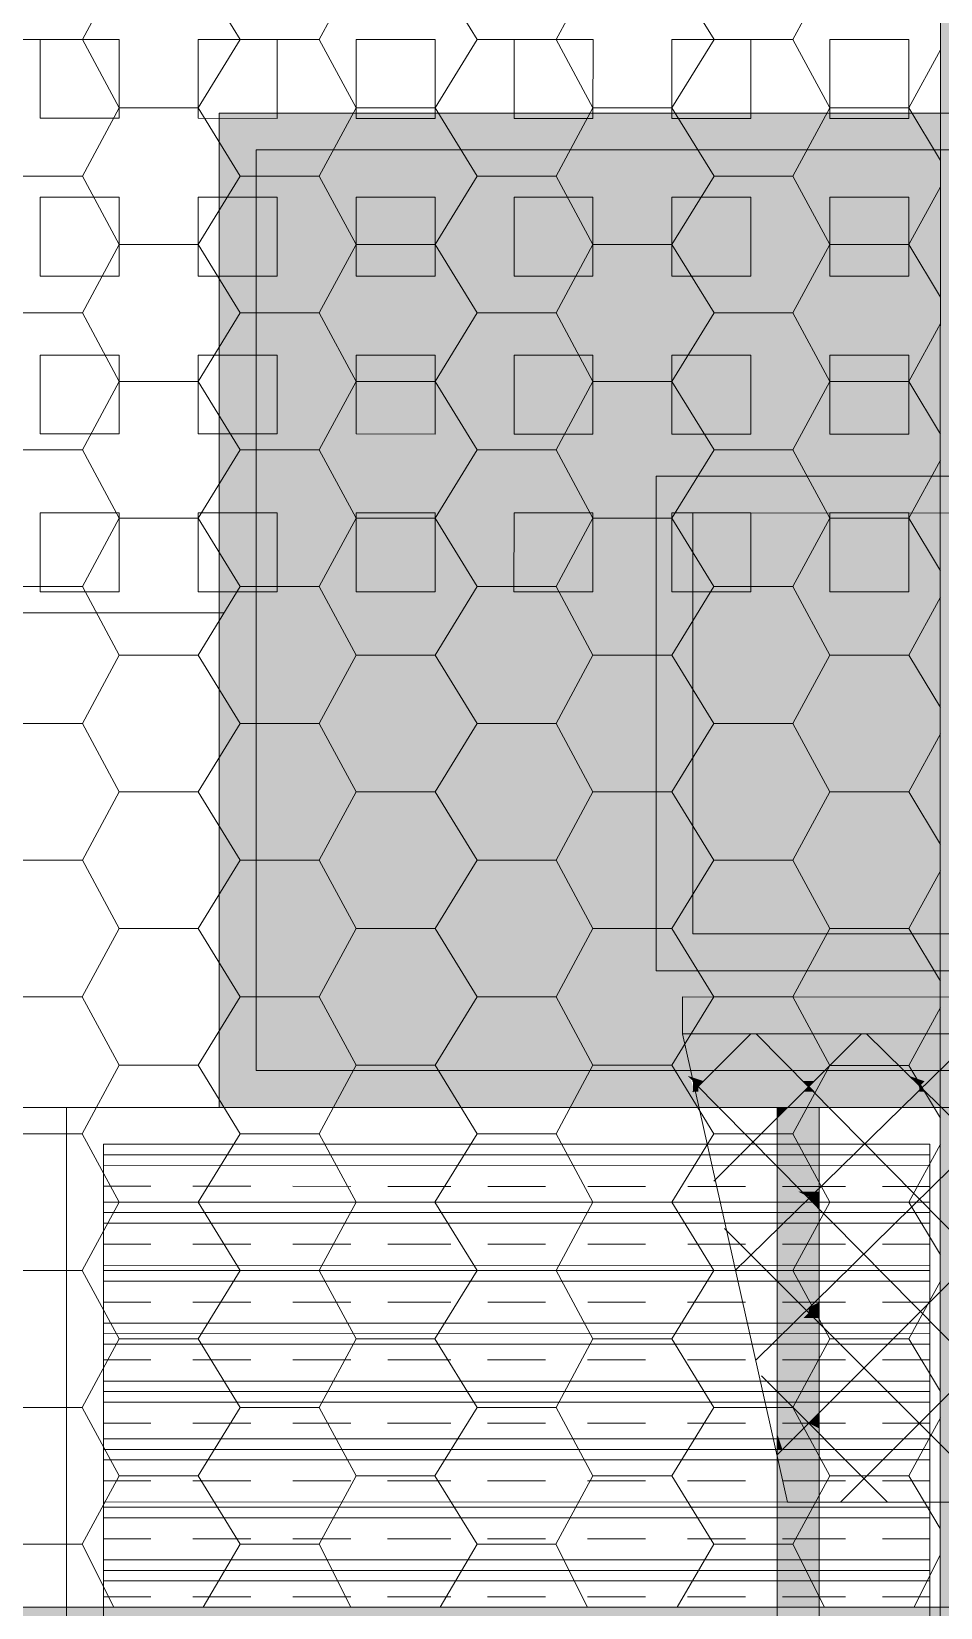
# Model space of a CAD drawing. Extents: x 3377 to 3790, y 1673 to 1846.
# Drawn here: x 3524.563 to 3525.293, y 1739.272 to 1740.539 of the extents above; entities that cross this region are included whole.
import ezdxf

# ---------------------------------------------------------------- set-up
doc = ezdxf.new("R2010")
doc.units = 0
doc.header["$LTSCALE"] = 2
for name, color, linetype, true_color in [('PDF7_0', 7, 'Continuous', 0xc6c6c6), ('PDF7_04-DETALHE', 7, 'Continuous', 0xc6c6c6), ('PDF7_13-CORTE', 7, 'Continuous', 0xe3e3e3)]:
    doc.layers.add(name, color=color, linetype=linetype, true_color=true_color)
doc.layers.add('PDF7_cor 1', color=7, linetype='Continuous')

msp = doc.modelspace()

# ---------------------------------------------------------------- linework, layer by layer
at = {"layer": 'PDF7_0', "color": 7, "lineweight": 0}
msp.add_lwpolyline([(3535.3855, 1740.0119), (3535.4109, 1740.0246, 0.281336), (3525.315, 1746.2033, 0.281573), (3515.2182, 1740.026), (3515.2436, 1740.0133, -0.281686), (3525.315, 1746.1737, -0.281456)], format="xyb", close=True, dxfattribs=at)
for points in [[(3535.1359, 1740.2658, 0.27384), (3525.315, 1746.0721, 0.27384), (3515.4933, 1740.2672), (3515.8402, 1740.0725, -0.27356), (3525.3149, 1745.6743, -0.273821), (3534.7846, 1740.0712), (3534.7381, 1740.1558), (3535.0893, 1740.3547), (3535.1359, 1740.2658), (3535.212, 1740.0712)], [(3535.0851, 1740.2828, 0.272189), (3525.315, 1746.0383, 0.272189), (3515.5441, 1740.2841), (3515.8276, 1740.1233, -0.272462), (3525.3149, 1745.7124), (3525.315, 1746.0383), (3525.3149, 1745.7124, -0.272294), (3534.8016, 1740.122)], [(3535.1866, 1740.0712), (3534.7846, 1740.0712), (3534.6704, 1740.0712, 0.272283), (3525.3149, 1745.5728, 0.272349), (3515.9545, 1740.0725), (3515.8402, 1740.0725), (3515.4425, 1740.0725)]]:
    msp.add_lwpolyline(points, format="xyb", dxfattribs=at)
for points in [[(3525.2935, 1741.3751), (3525.3358, 1741.3751), (3525.3357, 1739.2721), (3525.2933, 1739.2721), (3525.2935, 1741.3328)], [(3524.7179, 1740.0719), (3523.0846, 1740.072)], [(3525.2934, 1739.6741), (3523.0845, 1739.6742)], [(3525.2933, 1739.2721), (3525.2932, 1737.1733)]]:
    msp.add_lwpolyline(points, dxfattribs=at)
at = {"layer": 'PDF7_0', "lineweight": 0}
for points in [[(3524.5064, 1740.5881), (3524.5402, 1740.5331), (3524.6037, 1740.5331), (3524.6333, 1740.5881)], [(3524.6968, 1740.5881), (3524.7306, 1740.5331), (3524.7941, 1740.5331), (3524.8237, 1740.5881)], [(3524.8872, 1740.5881), (3524.9211, 1740.5331), (3524.9845, 1740.5331), (3525.0142, 1740.5881)], [(3525.0776, 1740.5881), (3525.1115, 1740.5331), (3525.1749, 1740.5331), (3525.2046, 1740.5881)], [(3524.6037, 1740.5331), (3524.6333, 1740.4781), (3524.6968, 1740.4781), (3524.7306, 1740.5331)], [(3524.7941, 1740.5331), (3524.8237, 1740.4781), (3524.8872, 1740.4781), (3524.9211, 1740.5331)], [(3524.9845, 1740.5331), (3525.0141, 1740.4781), (3525.0776, 1740.4781), (3525.1115, 1740.5331)], [(3525.1749, 1740.5331), (3525.2046, 1740.4781), (3525.268, 1740.4781), (3525.2934, 1740.4358)], [(3525.268, 1740.4781), (3525.2934, 1740.5246)], [(3524.5064, 1740.4781), (3524.5402, 1740.4231), (3524.6037, 1740.4231), (3524.6333, 1740.4781)], [(3524.6968, 1740.4781), (3524.7306, 1740.4231), (3524.7941, 1740.4231), (3524.8237, 1740.4781)], [(3524.8872, 1740.4781), (3524.9211, 1740.4231), (3524.9845, 1740.4231), (3525.0141, 1740.4781)], [(3525.0776, 1740.4781), (3525.1115, 1740.4231), (3525.1749, 1740.4231), (3525.2046, 1740.4781)], [(3524.6037, 1740.4231), (3524.6333, 1740.3681), (3524.6968, 1740.3681), (3524.7306, 1740.4231)], [(3524.7941, 1740.4231), (3524.8237, 1740.3681), (3524.8872, 1740.3681), (3524.9211, 1740.4231)], [(3524.9845, 1740.4231), (3525.0141, 1740.3681), (3525.0776, 1740.3681), (3525.1115, 1740.4231)], [(3525.1749, 1740.4231), (3525.2046, 1740.3681), (3525.268, 1740.3681), (3525.2934, 1740.3257)], [(3525.268, 1740.3681), (3525.2934, 1740.4146)], [(3524.5064, 1740.3681), (3524.5402, 1740.3131), (3524.6037, 1740.3131), (3524.6333, 1740.3681)], [(3524.6968, 1740.3681), (3524.7306, 1740.3131), (3524.7941, 1740.3131), (3524.8237, 1740.3681)], [(3524.8872, 1740.3681), (3524.921, 1740.3131), (3524.9845, 1740.3131), (3525.0141, 1740.3681)], [(3525.0776, 1740.3681), (3525.1115, 1740.3131), (3525.1749, 1740.3131), (3525.2046, 1740.3681)], [(3524.6037, 1740.3131), (3524.6333, 1740.2581), (3524.6968, 1740.2581), (3524.7306, 1740.3131)], [(3524.7941, 1740.3131), (3524.8237, 1740.2581), (3524.8872, 1740.2581), (3524.921, 1740.3131)], [(3524.9845, 1740.3131), (3525.0141, 1740.2581), (3525.0776, 1740.2581), (3525.1115, 1740.3131)], [(3525.1749, 1740.3131), (3525.2045, 1740.258), (3525.268, 1740.258), (3525.2934, 1740.2157)], [(3525.268, 1740.258), (3525.2934, 1740.3046)], [(3524.5064, 1740.2581), (3524.5402, 1740.2031), (3524.6037, 1740.2031), (3524.6333, 1740.2581)], [(3524.6968, 1740.2581), (3524.7306, 1740.2031), (3524.7941, 1740.2031), (3524.8237, 1740.2581)], [(3524.8872, 1740.2581), (3524.921, 1740.2031), (3524.9845, 1740.203), (3525.0141, 1740.2581)], [(3525.0776, 1740.2581), (3525.1115, 1740.203), (3525.1749, 1740.203), (3525.2045, 1740.258)], [(3524.6037, 1740.2031), (3524.6333, 1740.1481), (3524.6968, 1740.1481), (3524.7306, 1740.2031)], [(3524.7941, 1740.2031), (3524.8237, 1740.148), (3524.8872, 1740.148), (3524.921, 1740.2031)], [(3524.9845, 1740.203), (3525.0141, 1740.148), (3525.0776, 1740.148), (3525.1115, 1740.203)], [(3525.1749, 1740.203), (3525.2045, 1740.148), (3525.268, 1740.148), (3525.2934, 1740.1057)], [(3525.268, 1740.148), (3525.2934, 1740.1946)], [(3524.5063, 1740.1481), (3524.5402, 1740.0931), (3524.6037, 1740.0931), (3524.6333, 1740.1481)], [(3524.6968, 1740.1481), (3524.7306, 1740.093), (3524.7941, 1740.093), (3524.8237, 1740.148)], [(3524.8872, 1740.148), (3524.921, 1740.093), (3524.9845, 1740.093), (3525.0141, 1740.148)], [(3525.0776, 1740.148), (3525.1114, 1740.093), (3525.1749, 1740.093), (3525.2045, 1740.148)], [(3524.6037, 1740.0931), (3524.6333, 1740.038), (3524.6968, 1740.038), (3524.7306, 1740.093)], [(3524.7941, 1740.093), (3524.8237, 1740.038), (3524.8872, 1740.038), (3524.921, 1740.093)], [(3524.9845, 1740.093), (3525.0141, 1740.038), (3525.0776, 1740.038), (3525.1114, 1740.093)], [(3525.1749, 1740.093), (3525.2045, 1740.038), (3525.268, 1740.038), (3525.2934, 1739.9957)], [(3525.268, 1740.038), (3525.2934, 1740.0845)], [(3524.5063, 1740.0381), (3524.5402, 1739.983), (3524.6037, 1739.983), (3524.6333, 1740.038)], [(3524.6968, 1740.038), (3524.7306, 1739.983), (3524.7941, 1739.983), (3524.8237, 1740.038)], [(3524.8872, 1740.038), (3524.921, 1739.983), (3524.9845, 1739.983), (3525.0141, 1740.038)], [(3525.0776, 1740.038), (3525.1114, 1739.983), (3525.1749, 1739.983), (3525.2045, 1740.038)], [(3524.6037, 1739.983), (3524.6333, 1739.928), (3524.6967, 1739.928), (3524.7306, 1739.983)], [(3524.7941, 1739.983), (3524.8237, 1739.928), (3524.8872, 1739.928), (3524.921, 1739.983)], [(3524.9845, 1739.983), (3525.0141, 1739.928), (3525.0776, 1739.928), (3525.1114, 1739.983)], [(3525.1749, 1739.983), (3525.2045, 1739.928), (3525.268, 1739.928), (3525.2934, 1739.8857)], [(3525.268, 1739.928), (3525.2934, 1739.9745)], [(3524.5063, 1739.928), (3524.5402, 1739.873), (3524.6037, 1739.873), (3524.6333, 1739.928)], [(3524.6967, 1739.928), (3524.7306, 1739.873), (3524.7941, 1739.873), (3524.8237, 1739.928)], [(3524.8872, 1739.928), (3524.921, 1739.873), (3524.9845, 1739.873), (3525.0141, 1739.928)], [(3525.0776, 1739.928), (3525.1114, 1739.873), (3525.1749, 1739.873), (3525.2045, 1739.928)], [(3524.6037, 1739.873), (3524.6333, 1739.818), (3524.6967, 1739.818), (3524.7306, 1739.873)], [(3524.7941, 1739.873), (3524.8237, 1739.818), (3524.8872, 1739.818), (3524.921, 1739.873)], [(3524.9845, 1739.873), (3525.0141, 1739.818), (3525.0776, 1739.818), (3525.1114, 1739.873)], [(3525.1749, 1739.873), (3525.2045, 1739.818), (3525.268, 1739.818), (3525.2934, 1739.7756)], [(3525.268, 1739.818), (3525.2934, 1739.8645)], [(3524.5063, 1739.818), (3524.5402, 1739.763), (3524.6036, 1739.763), (3524.6333, 1739.818)], [(3524.6967, 1739.818), (3524.7306, 1739.763), (3524.7941, 1739.763), (3524.8237, 1739.818)], [(3524.8872, 1739.818), (3524.921, 1739.763), (3524.9845, 1739.763), (3525.0141, 1739.818)], [(3525.0776, 1739.818), (3525.1114, 1739.763), (3525.1749, 1739.763), (3525.2045, 1739.818)], [(3524.6036, 1739.763), (3524.6333, 1739.708), (3524.6967, 1739.708), (3524.7306, 1739.763)], [(3524.7941, 1739.763), (3524.8237, 1739.708), (3524.8872, 1739.708), (3524.921, 1739.763)], [(3524.9845, 1739.763), (3525.0141, 1739.708), (3525.0776, 1739.708), (3525.1114, 1739.763)], [(3525.1749, 1739.763), (3525.2045, 1739.7079), (3525.268, 1739.7079), (3525.2934, 1739.6656)], [(3525.268, 1739.7079), (3525.2934, 1739.7545)], [(3524.5063, 1739.708), (3524.5402, 1739.653), (3524.6036, 1739.653), (3524.6333, 1739.708)], [(3524.6967, 1739.708), (3524.7306, 1739.653), (3524.7941, 1739.653), (3524.8237, 1739.708)], [(3524.8872, 1739.708), (3524.921, 1739.653), (3524.9845, 1739.653), (3525.0141, 1739.708)], [(3525.0776, 1739.708), (3525.1114, 1739.6529), (3525.1749, 1739.6529), (3525.2045, 1739.7079)], [(3524.6036, 1739.653), (3524.6333, 1739.598), (3524.6967, 1739.598), (3524.7306, 1739.653)], [(3524.7941, 1739.653), (3524.8237, 1739.598), (3524.8871, 1739.598), (3524.921, 1739.653)], [(3524.9845, 1739.653), (3525.0141, 1739.5979), (3525.0776, 1739.5979), (3525.1114, 1739.6529)], [(3525.1749, 1739.6529), (3525.2045, 1739.5979), (3525.268, 1739.5979), (3525.2934, 1739.5556)], [(3525.268, 1739.5979), (3525.2934, 1739.6445)], [(3524.5063, 1739.598), (3524.5402, 1739.543), (3524.6036, 1739.543), (3524.6333, 1739.598)], [(3524.6967, 1739.598), (3524.7306, 1739.543), (3524.794, 1739.5429), (3524.8237, 1739.598)], [(3524.8871, 1739.598), (3524.921, 1739.5429), (3524.9845, 1739.5429), (3525.0141, 1739.5979)], [(3525.0776, 1739.5979), (3525.1114, 1739.5429), (3525.1749, 1739.5429), (3525.2045, 1739.5979)], [(3524.6036, 1739.543), (3524.6332, 1739.4879), (3524.6967, 1739.4879), (3524.7306, 1739.543)], [(3524.794, 1739.5429), (3524.8237, 1739.4879), (3524.8871, 1739.4879), (3524.921, 1739.5429)], [(3524.9845, 1739.5429), (3525.0141, 1739.4879), (3525.0776, 1739.4879), (3525.1114, 1739.5429)], [(3525.1749, 1739.5429), (3525.2045, 1739.4879), (3525.268, 1739.4879), (3525.2934, 1739.4456)], [(3525.268, 1739.4879), (3525.2934, 1739.5345)], [(3524.5063, 1739.488), (3524.5401, 1739.4329), (3524.6036, 1739.4329), (3524.6332, 1739.4879)], [(3524.6967, 1739.4879), (3524.7306, 1739.4329), (3524.794, 1739.4329), (3524.8237, 1739.4879)], [(3524.8871, 1739.4879), (3524.921, 1739.4329), (3524.9845, 1739.4329), (3525.0141, 1739.4879)], [(3525.0776, 1739.4879), (3525.1114, 1739.4329), (3525.1749, 1739.4329), (3525.2045, 1739.4879)], [(3524.6036, 1739.4329), (3524.6332, 1739.3779), (3524.6967, 1739.3779), (3524.7306, 1739.4329)], [(3524.794, 1739.4329), (3524.8237, 1739.3779), (3524.8871, 1739.3779), (3524.921, 1739.4329)], [(3524.9845, 1739.4329), (3525.0141, 1739.3779), (3525.0775, 1739.3779), (3525.1114, 1739.4329)], [(3525.1749, 1739.4329), (3525.2045, 1739.3779), (3525.268, 1739.3779), (3525.2933, 1739.3356)], [(3525.268, 1739.3779), (3525.2934, 1739.4244)], [(3524.5063, 1739.3779), (3524.5401, 1739.3229), (3524.6036, 1739.3229), (3524.629, 1739.2721)], [(3524.6036, 1739.3229), (3524.6332, 1739.3779)], [(3524.6967, 1739.3779), (3524.7306, 1739.3229), (3524.794, 1739.3229), (3524.8194, 1739.2721)], [(3524.794, 1739.3229), (3524.8237, 1739.3779)], [(3524.8871, 1739.3779), (3524.921, 1739.3229), (3524.9844, 1739.3229), (3525.0098, 1739.2721)], [(3524.9844, 1739.3229), (3525.0141, 1739.3779)], [(3525.0775, 1739.3779), (3525.1114, 1739.3229), (3525.1749, 1739.3229), (3525.2003, 1739.2721)], [(3525.1749, 1739.3229), (3525.2045, 1739.3779)], [(3524.7009, 1739.2721), (3524.7306, 1739.3229)], [(3524.8914, 1739.2721), (3524.921, 1739.3229)], [(3525.0818, 1739.2721), (3525.1114, 1739.3229)], [(3525.2722, 1739.2721), (3525.2933, 1739.3144)]]:
    msp.add_lwpolyline(points, dxfattribs=at)
at = {"layer": 'PDF7_0', "color": 7, "lineweight": 0}
msp.add_lwpolyline([(3525.2933, 1739.2721), (3525.2933, 1739.234), (3523.0845, 1739.2342), (3523.0845, 1739.2722)], close=True, dxfattribs=at)
at = {"layer": 'PDF7_0', "color": 9, "true_color": 0xc1c1c1, "transparency": 33554559}
for points in [[(3525.2935, 1741.3751), (3525.3357, 1739.2721), (3525.2933, 1739.2721)], [(3525.2933, 1739.2721), (3523.0845, 1739.2722), (3525.2933, 1739.234)], [(3523.0845, 1739.2722), (3525.2933, 1739.234), (3523.0845, 1739.2342)], [(3525.2933, 1739.2721), (3525.3355, 1737.1733), (3525.2932, 1737.1733)], [(3525.3357, 1739.2721), (3525.2933, 1739.2721), (3525.3355, 1737.1733)]]:
    msp.add_solid(points, dxfattribs=at)
at = {"layer": 'PDF7_04-DETALHE', "lineweight": 0}
for points in [[(3524.6333, 1740.5331), (3524.6333, 1740.4697), (3524.5698, 1740.4697), (3524.5698, 1740.5331)], [(3524.7603, 1740.5331), (3524.7603, 1740.4696), (3524.6968, 1740.4697), (3524.6968, 1740.5331)], [(3524.8872, 1740.5331), (3524.8872, 1740.4696), (3524.8237, 1740.4696), (3524.8237, 1740.5331)], [(3525.0142, 1740.5331), (3525.0141, 1740.4696), (3524.9507, 1740.4696), (3524.9507, 1740.5331)], [(3525.1411, 1740.5331), (3525.1411, 1740.4696), (3525.0776, 1740.4696), (3525.0776, 1740.5331)], [(3525.268, 1740.5331), (3525.268, 1740.4696), (3525.2046, 1740.4696), (3525.2046, 1740.5331)], [(3524.6333, 1740.4062), (3524.6333, 1740.3427), (3524.5698, 1740.3427), (3524.5698, 1740.4062)], [(3524.7603, 1740.4062), (3524.7602, 1740.3427), (3524.6968, 1740.3427), (3524.6968, 1740.4062)], [(3524.8872, 1740.4062), (3524.8872, 1740.3427), (3524.8237, 1740.3427), (3524.8237, 1740.4062)], [(3525.0141, 1740.4062), (3525.0141, 1740.3427), (3524.9507, 1740.3427), (3524.9507, 1740.4062)], [(3525.1411, 1740.4061), (3525.1411, 1740.3427), (3525.0776, 1740.3427), (3525.0776, 1740.4062)], [(3525.268, 1740.4061), (3525.268, 1740.3427), (3525.2046, 1740.3427), (3525.2046, 1740.4061)], [(3524.6333, 1740.2792), (3524.6333, 1740.2158), (3524.5698, 1740.2158), (3524.5698, 1740.2792)], [(3524.7602, 1740.2792), (3524.7602, 1740.2158), (3524.6968, 1740.2158), (3524.6968, 1740.2792)], [(3524.8872, 1740.2792), (3524.8872, 1740.2157), (3524.8237, 1740.2158), (3524.8237, 1740.2792)], [(3525.0141, 1740.2792), (3525.0141, 1740.2157), (3524.9507, 1740.2157), (3524.9507, 1740.2792)], [(3525.1411, 1740.2792), (3525.1411, 1740.2157), (3525.0776, 1740.2157), (3525.0776, 1740.2792)], [(3525.268, 1740.2792), (3525.268, 1740.2157), (3525.2045, 1740.2157), (3525.2046, 1740.2792)], [(3524.6333, 1740.1523), (3524.6333, 1740.0888), (3524.5698, 1740.0888), (3524.5698, 1740.1523)], [(3524.7602, 1740.1523), (3524.7602, 1740.0888), (3524.6968, 1740.0888), (3524.6968, 1740.1523)], [(3524.8872, 1740.1523), (3524.8872, 1740.0888), (3524.8237, 1740.0888), (3524.8237, 1740.1523)], [(3525.0141, 1740.1523), (3525.0141, 1740.0888), (3524.9506, 1740.0888), (3524.9507, 1740.1523)], [(3525.1411, 1740.1523), (3525.1411, 1740.0888), (3525.0776, 1740.0888), (3525.0776, 1740.1523)], [(3525.268, 1740.1523), (3525.268, 1740.0888), (3525.2045, 1740.0888), (3525.2045, 1740.1523)]]:
    msp.add_lwpolyline(points, close=True, dxfattribs=at)
at = {"layer": 'PDF7_04-DETALHE', "color": 7, "lineweight": 0}
msp.add_lwpolyline([(3524.5529, 1739.6741), (3525.2934, 1739.6741)], dxfattribs=at)
at = {"layer": 'PDF7_04-DETALHE', "lineweight": 0}
for points in [[(3526.0381, 1739.674), (3526.0379, 1737.1732), (3524.5908, 1737.1733), (3524.5909, 1739.6741), (3526.0381, 1739.674), (3524.8406, 1739.6741)], [(3525.2849, 1739.6445), (3525.2847, 1737.2029), (3524.6204, 1737.2029), (3524.6206, 1739.6445), (3525.2849, 1739.6445), (3524.7433, 1739.6445)], [(3524.6206, 1739.6361), (3525.2849, 1739.636)], [(3524.6206, 1739.6276), (3525.2849, 1739.6275)], [(3524.6206, 1739.6107), (3524.6586, 1739.6107)], [(3524.6925, 1739.6107), (3524.739, 1739.6107)], [(3524.7729, 1739.6107), (3524.8194, 1739.6106)], [(3524.8491, 1739.6106), (3524.8998, 1739.6106)], [(3524.9295, 1739.6106), (3524.976, 1739.6106)], [(3525.0099, 1739.6106), (3525.0564, 1739.6106)], [(3525.0903, 1739.6106), (3525.1368, 1739.6106)], [(3525.1664, 1739.6106), (3525.2172, 1739.6106)], [(3525.2468, 1739.6106), (3525.2849, 1739.6106)], [(3524.6206, 1739.598), (3525.2849, 1739.5979)], [(3524.6206, 1739.5895), (3525.2849, 1739.5895)], [(3524.6206, 1739.581), (3525.2849, 1739.581)], [(3524.6206, 1739.5641), (3524.6586, 1739.5641)], [(3524.6925, 1739.5641), (3524.739, 1739.5641)], [(3524.7729, 1739.5641), (3524.8194, 1739.5641)], [(3524.8491, 1739.5641), (3524.8998, 1739.5641)], [(3524.9295, 1739.5641), (3524.976, 1739.5641)], [(3525.0099, 1739.5641), (3525.0564, 1739.5641)], [(3525.0903, 1739.5641), (3525.1368, 1739.5641)], [(3525.1664, 1739.5641), (3525.2172, 1739.5641)], [(3525.2468, 1739.5641), (3525.2849, 1739.5641)], [(3524.6206, 1739.5472), (3525.2849, 1739.5471)], [(3524.6206, 1739.543), (3525.2849, 1739.5429)], [(3524.6206, 1739.5345), (3525.2849, 1739.5345)], [(3524.6206, 1739.5176), (3524.6586, 1739.5176)], [(3524.6925, 1739.5176), (3524.739, 1739.5176)], [(3524.7729, 1739.5176), (3524.8194, 1739.5176)], [(3524.8491, 1739.5176), (3524.8998, 1739.5176)], [(3524.9295, 1739.5175), (3524.976, 1739.5175)], [(3525.0099, 1739.5175), (3525.0564, 1739.5175)], [(3525.0902, 1739.5175), (3525.1368, 1739.5175)], [(3525.1664, 1739.5175), (3525.2172, 1739.5175)], [(3525.2468, 1739.5175), (3525.2849, 1739.5175)], [(3524.6206, 1739.5006), (3525.2849, 1739.5006)], [(3524.6206, 1739.4922), (3525.2849, 1739.4921)], [(3524.6206, 1739.4837), (3525.2849, 1739.4837)], [(3524.6206, 1739.471), (3524.6586, 1739.471)], [(3524.6925, 1739.471), (3524.739, 1739.471)], [(3524.7729, 1739.471), (3524.8194, 1739.471)], [(3524.8491, 1739.471), (3524.8998, 1739.471)], [(3524.9294, 1739.471), (3524.976, 1739.471)], [(3525.0098, 1739.471), (3525.0564, 1739.471)], [(3525.0902, 1739.471), (3525.1368, 1739.471)], [(3525.1664, 1739.471), (3525.2172, 1739.471)], [(3525.2468, 1739.471), (3525.2849, 1739.471)], [(3524.6205, 1739.4541), (3525.2849, 1739.4541)], [(3524.6205, 1739.4456), (3525.2849, 1739.4456)], [(3524.6205, 1739.4372), (3525.2849, 1739.4371)], [(3524.6205, 1739.4202), (3524.6586, 1739.4202)], [(3524.6925, 1739.4202), (3524.739, 1739.4202)], [(3524.7729, 1739.4202), (3524.8194, 1739.4202)], [(3524.849, 1739.4202), (3524.8998, 1739.4202)], [(3524.9294, 1739.4202), (3524.976, 1739.4202)], [(3525.0098, 1739.4202), (3525.0564, 1739.4202)], [(3525.0902, 1739.4202), (3525.1368, 1739.4202)], [(3525.1664, 1739.4202), (3525.2172, 1739.4202)], [(3525.2468, 1739.4202), (3525.2849, 1739.4202)], [(3524.6205, 1739.4076), (3525.2849, 1739.4075)], [(3524.6205, 1739.3991), (3525.2849, 1739.399)], [(3524.6205, 1739.3906), (3525.2849, 1739.3906)], [(3524.6205, 1739.3737), (3524.6586, 1739.3737)], [(3524.6925, 1739.3737), (3524.739, 1739.3737)], [(3524.7729, 1739.3737), (3524.8194, 1739.3737)], [(3524.849, 1739.3737), (3524.8998, 1739.3737)], [(3524.9294, 1739.3737), (3524.976, 1739.3737)], [(3525.0098, 1739.3737), (3525.0564, 1739.3737)], [(3525.0902, 1739.3737), (3525.1368, 1739.3737)], [(3525.1664, 1739.3737), (3525.2172, 1739.3737)], [(3525.2468, 1739.3737), (3525.2849, 1739.3737)], [(3524.6205, 1739.3568), (3525.2849, 1739.3567)], [(3524.6205, 1739.3525), (3525.2849, 1739.3525)], [(3524.6205, 1739.3441), (3525.2849, 1739.344)], [(3524.6205, 1739.3272), (3524.6586, 1739.3272)], [(3524.6925, 1739.3271), (3524.739, 1739.3271)], [(3524.7729, 1739.3271), (3524.8194, 1739.3271)], [(3524.849, 1739.3271), (3524.8998, 1739.3271)], [(3524.9294, 1739.3271), (3524.976, 1739.3271)], [(3525.0098, 1739.3271), (3525.0564, 1739.3271)], [(3525.0902, 1739.3271), (3525.1368, 1739.3271)], [(3525.1664, 1739.3271), (3525.2172, 1739.3271)], [(3525.2468, 1739.3271), (3525.2849, 1739.3271)], [(3524.6205, 1739.3102), (3525.2849, 1739.3102)], [(3524.6205, 1739.3018), (3525.2849, 1739.3017)], [(3524.6205, 1739.2933), (3525.2849, 1739.2933)], [(3524.6205, 1739.2806), (3524.6586, 1739.2806)], [(3524.6925, 1739.2806), (3524.739, 1739.2806)], [(3524.7729, 1739.2806), (3524.8194, 1739.2806)], [(3524.849, 1739.2806), (3524.8998, 1739.2806)], [(3524.9294, 1739.2806), (3524.976, 1739.2806)], [(3525.0098, 1739.2806), (3525.0564, 1739.2806)], [(3525.0902, 1739.2806), (3525.1368, 1739.2806)], [(3525.1664, 1739.2806), (3525.2172, 1739.2806)], [(3525.2468, 1739.2806), (3525.2849, 1739.2806)]]:
    msp.add_lwpolyline(points, dxfattribs=at)
at = {"layer": 'PDF7_13-CORTE', "color": 7, "lineweight": 0}
for points in [[(3525.9154, 1739.674), (3524.7137, 1739.6741), (3524.7137, 1740.4739), (3525.9155, 1740.4738)], [(3525.8858, 1739.7037), (3524.7433, 1739.7037), (3524.7433, 1740.4443), (3525.8858, 1740.4442)], [(3525.0649, 1739.7841), (3525.5642, 1739.7841), (3525.5642, 1740.1819), (3525.0649, 1740.1819)], [(3525.0945, 1739.8137), (3525.5346, 1739.8137), (3525.5346, 1740.1522), (3525.0945, 1740.1523)], [(3525.1622, 1739.6741), (3525.1622, 1739.1748)]]:
    msp.add_lwpolyline(points, close=True, dxfattribs=at)
at = {"layer": 'PDF7_13-CORTE', "lineweight": 0}
for points in [[(3525.0987, 1739.691), (3525.0987, 1739.691), (3525.0987, 1739.691)], [(3525.1876, 1739.691), (3525.1876, 1739.691), (3525.1876, 1739.691)], [(3525.1876, 1739.691), (3525.1876, 1739.691), (3525.1876, 1739.691)], [(3525.2764, 1739.691), (3525.2764, 1739.691), (3525.2764, 1739.691)], [(3525.2764, 1739.691), (3525.2764, 1739.691), (3525.2764, 1739.691)], [(3525.1876, 1739.6022), (3525.1876, 1739.6022), (3525.1876, 1739.6022)]]:
    msp.add_lwpolyline(points, close=True, dxfattribs=at)
for points in [[(3525.0987, 1739.691), (3525.0987, 1739.691), (3525.0987, 1739.691)], [(3525.0987, 1739.691), (3525.0987, 1739.691), (3525.0987, 1739.691)], [(3525.1876, 1739.691), (3525.1876, 1739.691), (3525.1876, 1739.691)], [(3525.1876, 1739.691), (3525.1876, 1739.691), (3525.1876, 1739.691)], [(3525.1876, 1739.691), (3525.1876, 1739.691), (3525.1876, 1739.691)], [(3525.1876, 1739.691), (3525.1876, 1739.691), (3525.1876, 1739.691)], [(3525.1918, 1739.6868), (3525.1876, 1739.691), (3525.1918, 1739.6868)], [(3525.2764, 1739.691), (3525.2764, 1739.691), (3525.2764, 1739.691)], [(3525.2764, 1739.691), (3525.2764, 1739.691), (3525.2764, 1739.691)], [(3525.2764, 1739.691), (3525.2764, 1739.691), (3525.2764, 1739.691)], [(3525.2764, 1739.691), (3525.2764, 1739.691), (3525.2764, 1739.691)], [(3525.2807, 1739.6868), (3525.2764, 1739.691), (3525.2807, 1739.6868)], [(3525.196, 1739.5937), (3525.1876, 1739.6022), (3525.196, 1739.5937)], [(3525.196, 1739.4456), (3525.1622, 1739.4456), (3525.196, 1739.4456)]]:
    msp.add_lwpolyline(points, dxfattribs=at)
at = {"layer": 'PDF7_13-CORTE', "color": 7, "lineweight": 0}
for points in [[(3525.196, 1739.1748), (3525.196, 1739.6741)], [(3525.2638, 1739.6741), (3525.5642, 1739.6741)]]:
    msp.add_lwpolyline(points, dxfattribs=at)
at = {"layer": 'PDF7_13-CORTE', "transparency": 33554559}
for points in [[(3525.9155, 1740.4738), (3524.7137, 1740.4739), (3525.9155, 1740.4442)], [(3524.7137, 1740.4739), (3525.9155, 1740.4442), (3524.7137, 1740.4443)], [(3524.7433, 1740.4443), (3524.7137, 1740.4443), (3524.7433, 1739.7037)], [(3524.7137, 1740.4443), (3524.7433, 1739.7037), (3524.7137, 1739.7037)], [(3525.8858, 1740.4442), (3524.7433, 1740.4443), (3525.8858, 1739.7037)], [(3524.7433, 1740.4443), (3525.8858, 1739.7037), (3524.7433, 1739.7037)], [(3525.0903, 1739.7037), (3524.7137, 1739.7037), (3525.0945, 1739.691)], [(3524.7137, 1739.7037), (3525.0945, 1739.691), (3524.7137, 1739.6911)], [(3525.1114, 1739.7037), (3525.0903, 1739.7037), (3525.1072, 1739.6995)], [(3525.0903, 1739.7037), (3525.1072, 1739.6995), (3525.0903, 1739.6995)], [(3525.1114, 1739.7037), (3525.1749, 1739.6995), (3525.1072, 1739.6995)], [(3525.1749, 1739.7037), (3525.1114, 1739.7037), (3525.1749, 1739.6995)], [(3525.2003, 1739.7037), (3525.1749, 1739.7037), (3525.2003, 1739.6995)], [(3525.1749, 1739.7037), (3525.2003, 1739.6995), (3525.1749, 1739.6995)], [(3525.2638, 1739.7037), (3525.2003, 1739.7037), (3525.268, 1739.6995)], [(3525.2003, 1739.7037), (3525.268, 1739.6995), (3525.2003, 1739.6995)], [(3525.2891, 1739.7037), (3525.2638, 1739.7037), (3525.2891, 1739.6995)], [(3525.2638, 1739.7037), (3525.2891, 1739.6995), (3525.268, 1739.6995)], [(3525.2891, 1739.7037), (3525.3653, 1739.6952), (3525.2807, 1739.6952)], [(3525.3568, 1739.7037), (3525.2891, 1739.7037), (3525.3653, 1739.6952)], [(3525.0945, 1739.691), (3524.7137, 1739.6911), (3525.0945, 1739.6868)], [(3524.7137, 1739.6911), (3525.0945, 1739.6868), (3524.7137, 1739.6868)], [(3525.1072, 1739.6995), (3525.0903, 1739.6995), (3525.103, 1739.6953)], [(3525.0903, 1739.6995), (3525.103, 1739.6953), (3525.0945, 1739.6953)], [(3525.0945, 1739.6953), (3525.0987, 1739.691), (3525.0945, 1739.691)], [(3525.0987, 1739.691), (3525.0987, 1739.691), (3525.0945, 1739.6953)], [(3525.0987, 1739.691), (3525.0945, 1739.6953), (3525.103, 1739.6953)], [(3525.0945, 1739.691), (3525.0987, 1739.691), (3525.0987, 1739.691)], [(3525.0987, 1739.691), (3525.0987, 1739.691), (3525.0945, 1739.691)], [(3525.0987, 1739.691), (3525.0945, 1739.691), (3525.0945, 1739.6868)], [(3525.0987, 1739.691), (3525.0987, 1739.6868), (3525.0945, 1739.6868)], [(3525.0945, 1739.691), (3525.0987, 1739.691), (3525.0987, 1739.691)], [(3525.0987, 1739.691), (3525.0987, 1739.691), (3525.0945, 1739.691)], [(3525.103, 1739.6953), (3525.1876, 1739.691), (3525.0987, 1739.691)], [(3525.0987, 1739.691), (3525.1876, 1739.691), (3525.1876, 1739.691)], [(3525.1876, 1739.691), (3525.1876, 1739.691), (3525.0987, 1739.691)], [(3525.0987, 1739.691), (3525.1876, 1739.691), (3525.1876, 1739.691)], [(3525.1876, 1739.691), (3525.1876, 1739.691), (3525.0987, 1739.691)], [(3525.0987, 1739.691), (3525.1876, 1739.691), (3525.1876, 1739.691)], [(3525.1876, 1739.691), (3525.1876, 1739.691), (3525.0987, 1739.691)], [(3525.0987, 1739.691), (3525.1876, 1739.691), (3525.1876, 1739.691)], [(3525.1876, 1739.691), (3525.1876, 1739.691), (3525.0987, 1739.691)], [(3525.1876, 1739.691), (3525.0987, 1739.691), (3525.1834, 1739.6868)], [(3525.0987, 1739.691), (3525.1834, 1739.6868), (3525.0987, 1739.6868)], [(3525.1072, 1739.6995), (3525.1834, 1739.6953), (3525.103, 1739.6953)], [(3525.1834, 1739.6953), (3525.103, 1739.6953), (3525.1876, 1739.691)], [(3525.1749, 1739.6995), (3525.1072, 1739.6995), (3525.1834, 1739.6953)], [(3525.2003, 1739.6995), (3525.1749, 1739.6995), (3525.1918, 1739.6953)], [(3525.1749, 1739.6995), (3525.1918, 1739.6953), (3525.1834, 1739.6953)], [(3525.1876, 1739.691), (3525.1876, 1739.691), (3525.1834, 1739.6953)], [(3525.1876, 1739.691), (3525.1834, 1739.6953), (3525.1918, 1739.6953)], [(3525.1876, 1739.691), (3525.1918, 1739.6868), (3525.1834, 1739.6868)], [(3525.1918, 1739.6953), (3525.2764, 1739.691), (3525.1876, 1739.691)], [(3525.1876, 1739.691), (3525.2764, 1739.691), (3525.2764, 1739.691)], [(3525.2764, 1739.691), (3525.2764, 1739.691), (3525.1876, 1739.691)], [(3525.1876, 1739.691), (3525.2764, 1739.691), (3525.2764, 1739.691)], [(3525.2764, 1739.691), (3525.2764, 1739.691), (3525.1876, 1739.691)], [(3525.1876, 1739.691), (3525.2764, 1739.691), (3525.2764, 1739.691)], [(3525.2764, 1739.691), (3525.2764, 1739.691), (3525.1876, 1739.691)], [(3525.1876, 1739.691), (3525.2764, 1739.691), (3525.2764, 1739.691)], [(3525.2764, 1739.691), (3525.2764, 1739.691), (3525.1876, 1739.691)], [(3525.2764, 1739.691), (3525.1876, 1739.691), (3525.2764, 1739.6868)], [(3525.1876, 1739.691), (3525.2764, 1739.6868), (3525.1918, 1739.6868)], [(3525.2003, 1739.6995), (3525.2722, 1739.6952), (3525.1918, 1739.6953)], [(3525.2722, 1739.6952), (3525.1918, 1739.6953), (3525.2764, 1739.691)], [(3525.268, 1739.6995), (3525.2003, 1739.6995), (3525.2722, 1739.6952)], [(3525.2891, 1739.6995), (3525.268, 1739.6995), (3525.2807, 1739.6952)], [(3525.268, 1739.6995), (3525.2807, 1739.6952), (3525.2722, 1739.6952)], [(3525.2764, 1739.691), (3525.2764, 1739.691), (3525.2722, 1739.6952)], [(3525.2764, 1739.691), (3525.2722, 1739.6952), (3525.2807, 1739.6952)], [(3525.2807, 1739.6952), (3525.3695, 1739.691), (3525.2764, 1739.691)], [(3525.2764, 1739.691), (3525.3695, 1739.691), (3525.3695, 1739.691)], [(3525.3695, 1739.691), (3525.3695, 1739.691), (3525.2764, 1739.691)], [(3525.2764, 1739.691), (3525.3695, 1739.691), (3525.3695, 1739.691)], [(3525.3695, 1739.691), (3525.3695, 1739.691), (3525.2764, 1739.691)], [(3525.3653, 1739.691), (3525.3653, 1739.691), (3525.2764, 1739.691)], [(3525.3653, 1739.691), (3525.2764, 1739.691), (3525.3695, 1739.691)], [(3525.3653, 1739.691), (3525.2764, 1739.691), (3525.3653, 1739.6868)], [(3525.2764, 1739.691), (3525.3653, 1739.6868), (3525.2807, 1739.6868)], [(3525.2764, 1739.691), (3525.2807, 1739.6868), (3525.2764, 1739.6868)], [(3525.3653, 1739.6952), (3525.2807, 1739.6952), (3525.3695, 1739.691)], [(3525.0945, 1739.6868), (3524.7137, 1739.6868), (3525.0987, 1739.6741)], [(3524.7137, 1739.6868), (3525.0987, 1739.6741), (3524.7137, 1739.6741)], [(3525.0987, 1739.6868), (3525.0945, 1739.6868), (3525.1156, 1739.6741)], [(3525.0945, 1739.6868), (3525.1156, 1739.6741), (3525.0987, 1739.6741)], [(3525.1834, 1739.6868), (3525.0987, 1739.6868), (3525.1707, 1739.6741)], [(3525.0987, 1739.6868), (3525.1707, 1739.6741), (3525.1156, 1739.6741)], [(3525.1834, 1739.6868), (3525.2045, 1739.6741), (3525.1707, 1739.6741)], [(3525.1918, 1739.6868), (3525.1834, 1739.6868), (3525.2045, 1739.6741)], [(3525.2764, 1739.6868), (3525.1918, 1739.6868), (3525.2595, 1739.6741)], [(3525.1918, 1739.6868), (3525.2595, 1739.6741), (3525.2045, 1739.6741)], [(3525.2764, 1739.6868), (3525.2934, 1739.6741), (3525.2595, 1739.6741)], [(3525.2807, 1739.6868), (3525.2764, 1739.6868), (3525.2934, 1739.6741)], [(3525.3653, 1739.6868), (3525.2807, 1739.6868), (3525.3526, 1739.6741)], [(3525.2807, 1739.6868), (3525.3526, 1739.6741), (3525.2934, 1739.6741)], [(3525.1622, 1739.6741), (3525.1707, 1739.6741), (3525.1622, 1739.6656)], [(3525.1707, 1739.6741), (3525.196, 1739.6656), (3525.1622, 1739.6656)], [(3525.196, 1739.6656), (3525.1622, 1739.6656), (3525.196, 1739.6233)], [(3525.1622, 1739.6656), (3525.196, 1739.6233), (3525.1622, 1739.6233)], [(3525.196, 1739.6741), (3525.1707, 1739.6741), (3525.196, 1739.6656)], [(3525.1622, 1739.6233), (3525.1791, 1739.6064), (3525.1622, 1739.6064)], [(3525.196, 1739.6233), (3525.1622, 1739.6233), (3525.196, 1739.6064)], [(3525.1622, 1739.6233), (3525.196, 1739.6064), (3525.1791, 1739.6064)], [(3525.1622, 1739.6064), (3525.1791, 1739.6064), (3525.1791, 1739.6064)], [(3525.1791, 1739.6064), (3525.1791, 1739.6064), (3525.1622, 1739.6064)], [(3525.1791, 1739.6064), (3525.1622, 1739.6064), (3525.1876, 1739.6022)], [(3525.1622, 1739.6064), (3525.1876, 1739.6022), (3525.1622, 1739.6022)], [(3525.1622, 1739.6022), (3525.1876, 1739.6022), (3525.1876, 1739.6022)], [(3525.1876, 1739.6022), (3525.1876, 1739.6022), (3525.1622, 1739.6022)], [(3525.1876, 1739.6022), (3525.1622, 1739.6022), (3525.1791, 1739.5937)], [(3525.1622, 1739.6022), (3525.1791, 1739.5937), (3525.1622, 1739.5937)], [(3525.1791, 1739.6064), (3525.1918, 1739.6064), (3525.1876, 1739.6022)], [(3525.1918, 1739.6064), (3525.1918, 1739.6064), (3525.1791, 1739.6064)], [(3525.1918, 1739.6064), (3525.1791, 1739.6064), (3525.196, 1739.6064)], [(3525.1876, 1739.6022), (3525.196, 1739.5937), (3525.1791, 1739.5937)], [(3525.1918, 1739.6064), (3525.196, 1739.6022), (3525.1876, 1739.6022)], [(3525.1876, 1739.6022), (3525.196, 1739.6022), (3525.196, 1739.5937)], [(3525.1876, 1739.6022), (3525.196, 1739.6022), (3525.196, 1739.6022)], [(3525.196, 1739.6022), (3525.196, 1739.6022), (3525.1876, 1739.6022)], [(3525.196, 1739.6064), (3525.1918, 1739.6064), (3525.1918, 1739.6064)], [(3525.196, 1739.6064), (3525.1918, 1739.6064), (3525.196, 1739.6022)], [(3525.1622, 1739.5937), (3525.1791, 1739.5937), (3525.1622, 1739.5768)], [(3525.1791, 1739.5937), (3525.196, 1739.5768), (3525.1622, 1739.5768)], [(3525.1791, 1739.5937), (3525.196, 1739.5937), (3525.196, 1739.5937)], [(3525.196, 1739.5937), (3525.196, 1739.5937), (3525.1791, 1739.5937)], [(3525.196, 1739.5937), (3525.1791, 1739.5937), (3525.196, 1739.5768)], [(3525.196, 1739.5768), (3525.1622, 1739.5768), (3525.196, 1739.5345)], [(3525.1622, 1739.5768), (3525.196, 1739.5345), (3525.1622, 1739.5345)], [(3525.1622, 1739.5345), (3525.1791, 1739.5175), (3525.1622, 1739.5175)], [(3525.196, 1739.5345), (3525.1622, 1739.5345), (3525.196, 1739.5175)], [(3525.1622, 1739.5345), (3525.196, 1739.5175), (3525.1791, 1739.5175)], [(3525.1622, 1739.5175), (3525.1791, 1739.5175), (3525.1791, 1739.5175)], [(3525.1791, 1739.5175), (3525.1791, 1739.5175), (3525.1622, 1739.5175)], [(3525.1791, 1739.5175), (3525.1622, 1739.5175), (3525.1876, 1739.5133)], [(3525.1622, 1739.5175), (3525.1876, 1739.5133), (3525.1622, 1739.5133)], [(3525.1876, 1739.5133), (3525.1622, 1739.5133), (3525.1876, 1739.5091)], [(3525.1622, 1739.5133), (3525.1876, 1739.5091), (3525.1622, 1739.5091)], [(3525.1791, 1739.5175), (3525.196, 1739.5175), (3525.196, 1739.5175)], [(3525.196, 1739.5175), (3525.196, 1739.5175), (3525.1791, 1739.5175)], [(3525.1876, 1739.5133), (3525.1876, 1739.5133), (3525.1791, 1739.5175)], [(3525.1876, 1739.5133), (3525.1791, 1739.5175), (3525.196, 1739.5175)], [(3525.196, 1739.5175), (3525.196, 1739.5133), (3525.1876, 1739.5133)], [(3525.1876, 1739.5133), (3525.1876, 1739.5091), (3525.1876, 1739.5091)], [(3525.196, 1739.5133), (3525.1876, 1739.5133), (3525.196, 1739.5091)], [(3525.1876, 1739.5133), (3525.196, 1739.5091), (3525.1876, 1739.5091)], [(3525.1876, 1739.5091), (3525.1622, 1739.5091), (3525.1833, 1739.5048)], [(3525.1622, 1739.5091), (3525.1833, 1739.5048), (3525.1622, 1739.5048)], [(3525.1791, 1739.5048), (3525.1791, 1739.5048), (3525.1622, 1739.5048)], [(3525.1791, 1739.5048), (3525.1622, 1739.5048), (3525.1833, 1739.5048)], [(3525.1791, 1739.5048), (3525.1622, 1739.5048), (3525.1664, 1739.4879)], [(3525.1622, 1739.5048), (3525.1664, 1739.4879), (3525.1622, 1739.4879)], [(3525.1791, 1739.5048), (3525.196, 1739.4879), (3525.1664, 1739.4879)], [(3525.1833, 1739.5048), (3525.196, 1739.5048), (3525.1791, 1739.5048)], [(3525.196, 1739.5048), (3525.1791, 1739.5048), (3525.196, 1739.4879)], [(3525.1876, 1739.5091), (3525.1918, 1739.5048), (3525.1833, 1739.5048)], [(3525.1918, 1739.5048), (3525.1833, 1739.5048), (3525.196, 1739.5048)], [(3525.196, 1739.5091), (3525.1876, 1739.5091), (3525.196, 1739.5048)], [(3525.1876, 1739.5091), (3525.196, 1739.5048), (3525.1918, 1739.5048)], [(3525.1918, 1739.5048), (3525.196, 1739.5048), (3525.196, 1739.5048)], [(3525.1622, 1739.4879), (3525.1664, 1739.4879), (3525.1664, 1739.4879)], [(3525.1664, 1739.4879), (3525.1622, 1739.4879), (3525.196, 1739.4879)], [(3525.196, 1739.4879), (3525.1622, 1739.4879), (3525.196, 1739.4456)], [(3525.1622, 1739.4879), (3525.196, 1739.4456), (3525.1622, 1739.4456)], [(3525.1664, 1739.4879), (3525.196, 1739.4879), (3525.196, 1739.4879)], [(3525.1622, 1739.4456), (3525.1664, 1739.4456), (3525.1664, 1739.4456)], [(3525.1622, 1739.4456), (3525.196, 1739.4456), (3525.1664, 1739.4456)], [(3525.1664, 1739.4456), (3525.1622, 1739.4456), (3525.1876, 1739.4202)], [(3525.1622, 1739.4456), (3525.1876, 1739.4202), (3525.1622, 1739.4202)], [(3525.196, 1739.4456), (3525.1664, 1739.4456), (3525.196, 1739.4287)], [(3525.1664, 1739.4456), (3525.196, 1739.4287), (3525.1791, 1739.4287)], [(3525.1791, 1739.4287), (3525.196, 1739.4287), (3525.1876, 1739.4202)], [(3525.196, 1739.4287), (3525.1876, 1739.4202), (3525.196, 1739.4202)], [(3525.1876, 1739.4202), (3525.1622, 1739.4202), (3525.1791, 1739.416)], [(3525.1622, 1739.4202), (3525.1791, 1739.416), (3525.1622, 1739.416)], [(3525.1791, 1739.416), (3525.1622, 1739.416), (3525.1791, 1739.4117)], [(3525.1622, 1739.416), (3525.1791, 1739.4117), (3525.1622, 1739.4117)], [(3525.1791, 1739.4117), (3525.1622, 1739.4117), (3525.1664, 1739.3991)], [(3525.1622, 1739.4117), (3525.1664, 1739.3991), (3525.1622, 1739.3991)], [(3525.1791, 1739.4117), (3525.196, 1739.3991), (3525.1664, 1739.3991)], [(3525.1876, 1739.4202), (3525.196, 1739.416), (3525.1791, 1739.416)], [(3525.196, 1739.416), (3525.1791, 1739.416), (3525.196, 1739.4117)], [(3525.1791, 1739.416), (3525.196, 1739.4117), (3525.1791, 1739.4117)], [(3525.196, 1739.4117), (3525.1791, 1739.4117), (3525.196, 1739.3991)], [(3525.196, 1739.4202), (3525.1876, 1739.4202), (3525.196, 1739.416)], [(3525.1622, 1739.3991), (3525.1664, 1739.3991), (3525.1664, 1739.3991)], [(3525.1664, 1739.3991), (3525.1622, 1739.3991), (3525.196, 1739.3991)], [(3525.196, 1739.3991), (3525.1622, 1739.3991), (3525.196, 1739.3864)], [(3525.1622, 1739.3991), (3525.196, 1739.3864), (3525.1622, 1739.3864)], [(3525.1664, 1739.3991), (3525.196, 1739.3991), (3525.196, 1739.3991)], [(3525.1622, 1739.3864), (3525.1706, 1739.3567), (3525.1622, 1739.3567)], [(3525.196, 1739.3864), (3525.1622, 1739.3864), (3525.196, 1739.3567)], [(3525.1622, 1739.3864), (3525.196, 1739.3567), (3525.1706, 1739.3567)], [(3525.196, 1739.3567), (3525.1622, 1739.3567), (3525.196, 1739.1748)], [(3525.1622, 1739.3567), (3525.196, 1739.1748), (3525.1622, 1739.1748)]]:
    msp.add_solid(points, dxfattribs=at)
at = {"layer": 'PDF7_cor 1', "lineweight": 0}
msp.add_lwpolyline([(3525.543, 1739.7333), (3525.086, 1739.7333), (3525.086, 1739.763), (3525.543, 1739.7629)], close=True, dxfattribs=at)
for points in [[(3525.086, 1739.7333), (3525.1706, 1739.3567), (3525.4541, 1739.3567), (3525.543, 1739.7333)], [(3525.0945, 1739.6868), (3525.141, 1739.7333)], [(3525.1114, 1739.6149), (3525.2299, 1739.7333)], [(3525.1283, 1739.5429), (3525.323, 1739.7333), (3525.5007, 1739.5556), (3525.306, 1739.3567)], [(3525.1453, 1739.471), (3525.4119, 1739.7333), (3525.5176, 1739.6275)], [(3525.4668, 1739.4075), (3525.1453, 1739.7333)], [(3525.1622, 1739.3948), (3525.5007, 1739.7333)], [(3525.488, 1739.4837), (3525.2341, 1739.7333)], [(3525.4288, 1739.3567), (3525.0945, 1739.6953)], [(3525.213, 1739.3567), (3525.5261, 1739.6698)], [(3525.3399, 1739.3567), (3525.1199, 1739.5768)], [(3525.251, 1739.3567), (3525.1495, 1739.4583)]]:
    msp.add_lwpolyline(points, dxfattribs=at)

doc.saveas('drawing.dxf')
